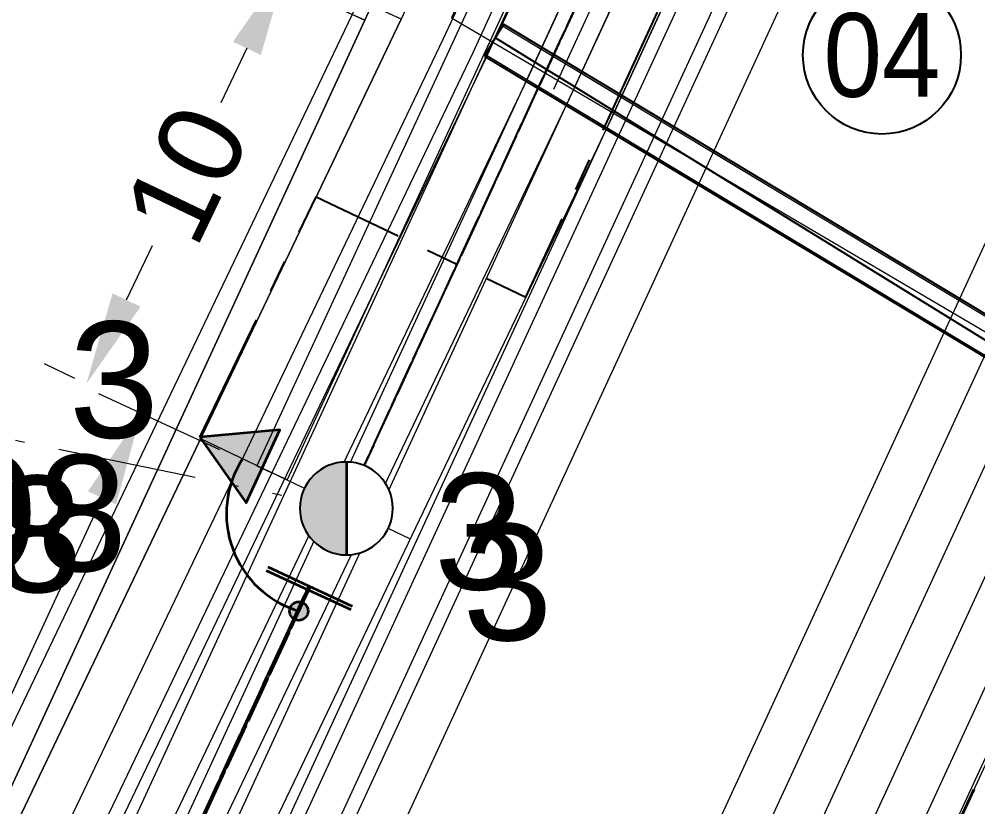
# Model space of a CAD drawing. Header units: metres. Extents: x 0 to 307451, y 0 to 6277344.
# Drawn here: x 305311.78 to 305332.41, y 6275126.81 to 6275143.74 of the extents above; entities that cross this region are included whole.
import ezdxf
from ezdxf import colors
from ezdxf.entities.mleader import LeaderData, LeaderLine
from ezdxf.enums import TextEntityAlignment as Align
from ezdxf.math import Vec2, Vec3

# ---------------------------------------------------------------- set-up
doc = ezdxf.new("R2010")
doc.units = ezdxf.units.M
for name, pattern in [('Cable Exist OH', [1, 1, 0]), ('Cable Exist UG', [7, 4, -1, 1, -1]), ('IE Trench LV', [6, 4, -2]), ('PHANTOMX2', [6.6, 3, -0.75, 0.2, -0.75, 0.2, -0.75, 0.2, -0.75])]:
    doc.linetypes.add(name, pattern=pattern)
doc.layers.get('0').update_dxf_attribs({"color": 6})
for name, color, linetype, lineweight in [('_User Miscellaneous1', 30, 'Continuous', 13), ('_User Miscellaneous2', 31, 'Continuous', 13), ('_User_HV_Exist', 1, 'Continuous', 35), ('_User_LV_Exist', 5, 'Continuous', 35), ('Cadastre Developer_SP_NEW', 92, 'Continuous', 15), ('Cadastre Land Parcels_SP_EXT', 118, 'Continuous', 15), ('Cadastre Roads_SP_EXT', 218, 'Continuous', 15), ('Cadastre Roads_SP_NEW', 214, 'Continuous', 15), ('Mains_HV_EXT', 13, 'Continuous', 25), ('Mains_LV_EXT', 163, 'Continuous', 25), ('Services_SP_MOD', 3, 'PHANTOMX2', 20)]:
    doc.layers.add(name, color=color, linetype=linetype, lineweight=lineweight)
doc.layers.add('_User Miscellaneous10', color=252, linetype='Continuous', lineweight=13, plot=False, transparency=0.75)
for name, color, linetype in [('Duct_SP_NEW', 2, 'Continuous'), ('Mains_HV_New_V17', 2, 'Cable x'), ('Mains_LV_New_T84', 2, 'Cable x'), ('SupportsOH_SP_TR_HV_LV_SL_MOD', 3, 'Continuous'), ('SupportsOH_SP_TR_HV_LV_SL_NEW', 2, 'Continuous')]:
    doc.layers.add(name, color=color, linetype=linetype)
doc.styles.add('POLE_LABEL', font='arial.ttf', dxfattribs={"height": 2})
doc.styles.get("Standard").update_dxf_attribs({"font": 'arial.ttf'})
doc.linetypes.add('Cable New UG', pattern='A,5.5,-0.01,["X",Standard,S=1.8,R=0,X=0,Y=-0.94],-1.7', length=7.21)
doc.linetypes.add('Cable x', pattern='A,4.5,-0.01,["X",Standard,S=1.25,R=0,X=0,Y=-0.65],-1.2', length=5.71)
doc.dimstyles.new('1.8mm_1_1000', dxfattribs={"dimtxt": 1.8, "dimasz": 2, "dimexe": 1, "dimexo": 3, "dimgap": 0.5, "dimtad": 0, "dimtoh": 1, "dimlfac": -1, "dimzin": 12, "dimdsep": 46, "dimtxsty": 'Standard', "dimcen": 1, "dimclrd": 256, "dimclre": 256, "dimclrt": 256, "dimazin": 3, "dimtfac": 1, "dimtmove": 0, "dimatfit": 3, "dimfxl": 1, "dimtolj": 1, "dimtzin": 0, "dimlwd": -1, "dimlwe": -1, "dimarcsym": 0})

# ---------------------------------------------------------------- blocks, each defined once
blk = doc.blocks.new('*U304')
blk.add_hatch(color=256).paths.add_polyline_path([(-1, 0, 1), (1, 0, 1)])
blk.add_lwpolyline([(-1, 0, 1), (1, 0, 1)], format="xyb", close=True)
at = {"flags": 8}
blk.add_attdef('pNumber', text='', height=2, dxfattribs=at).set_placement((6.153, 9.091), align=Align.MIDDLE_CENTER)
at = {"style": 'POLE_LABEL', "flags": 9}
for tag, p in [('STRUCTURE_PLANT_NUMBER', (5.008, 6.619)), ('STREET_CODE', (5.008, 6.391))]:
    blk.add_attdef(tag, text='', height=0.2, dxfattribs=at).set_placement(p, align=Align.MIDDLE_LEFT)
at = {"flags": 9}
for tag, p in [('OWNED_BY', (5.008, 6.191)), ('PARENT', (5.008, 5.991)), ('SPECIAL_USE', (5.008, 5.791)), ('STATE', (5.008, 5.591)), ('USAGE', (5.008, 5.391)), ('cLV', (5.008, 5.191)), ('hDepth', (5.008, 4.991)), ('hDia', (5.008, 4.791)), ('cHV', (5.008, 4.591)), ('LBRACKET', (5.008, 4.391)), ('LExisting', (5.008, 4.191)), ('LANTNUMBER', (5.008, 3.991)), ('LOther', (5.008, 3.791)), ('LRemove', (5.008, 3.591)), ('cLinedev', (5.008, 3.191)), ('LEGEND', (5.008, 3.391)), ('pExisting', (5.008, 2.791)), ('LOCATION', (5.008, 2.991)), ('PFNUMBER', (5.008, 2.591)), ('NEWPFNUMBER', (5.008, 2.391)), ('pFooting', (5.008, 2.191)), ('pNew', (5.008, 1.991)), ('pRelocate', (5.008, 1.591)), ('pRemove', (5.008, 1.391)), ('pReplace', (5.008, 1.191)), ('pStay', (5.008, 0.991)), ('pType', (5.008, 0.791)), ('cspan', (5.008, 0.591)), ('STREETNAME', (5.008, 0.391)), ('SUBURB', (5.008, 0.191)), ('NOTES', (5.008, -0.009)), ('MAINTAINED_BY', (5.008, -0.223)), ('OPERATED_BY', (5.008, -0.423))]:
    blk.add_attdef(tag, text='', height=0.2, dxfattribs=at).set_placement(p, align=Align.MIDDLE_LEFT)
at = {"flags": 1}
blk.add_attdef('Z', (5.008, -0.737), '', height=0.2, dxfattribs=at)
blk = doc.blocks.new('*U327')
blk.add_hatch(color=256).paths.add_polyline_path([(-1, 0, 1), (1, 0, 1)])
blk.add_lwpolyline([(-1, 0, 1), (1, 0, 1)], format="xyb", close=True)
at = {"flags": 8}
blk.add_attdef('pNumber', text='', height=2, dxfattribs=at).set_placement((5.273, 8.616), align=Align.MIDDLE_CENTER)
at = {"style": 'POLE_LABEL', "flags": 9}
for tag, p in [('STRUCTURE_PLANT_NUMBER', (4.128, 6.144)), ('STREET_CODE', (4.128, 5.916))]:
    blk.add_attdef(tag, text='', height=0.2, dxfattribs=at).set_placement(p, align=Align.MIDDLE_LEFT)
at = {"flags": 9}
for tag, p in [('OWNED_BY', (4.128, 5.716)), ('PARENT', (4.128, 5.516)), ('SPECIAL_USE', (4.128, 5.316)), ('STATE', (4.128, 5.116)), ('USAGE', (4.128, 4.916)), ('cLV', (4.128, 4.716)), ('hDepth', (4.128, 4.516)), ('hDia', (4.128, 4.316)), ('cHV', (4.128, 4.116)), ('LBRACKET', (4.128, 3.916)), ('LExisting', (4.128, 3.716)), ('LANTNUMBER', (4.128, 3.516)), ('LOther', (4.128, 3.316)), ('LRemove', (4.128, 3.116)), ('LEGEND', (4.128, 2.916)), ('cLinedev', (4.128, 2.716)), ('LOCATION', (4.128, 2.516)), ('pExisting', (4.128, 2.316)), ('PFNUMBER', (4.128, 2.116)), ('NEWPFNUMBER', (4.128, 1.916)), ('pFooting', (4.128, 1.716)), ('pNew', (4.128, 1.516)), ('pRelocate', (4.128, 1.116)), ('pRemove', (4.128, 0.916)), ('pReplace', (4.128, 0.716)), ('pStay', (4.128, 0.516)), ('pType', (4.128, 0.316)), ('cspan', (4.128, 0.116)), ('STREETNAME', (4.128, -0.084)), ('SUBURB', (4.128, -0.284)), ('NOTES', (4.128, -0.484)), ('MAINTAINED_BY', (4.129, -0.699)), ('OPERATED_BY', (4.129, -0.898))]:
    blk.add_attdef(tag, text='', height=0.2, dxfattribs=at).set_placement(p, align=Align.MIDDLE_LEFT)
at = {"flags": 1}
blk.add_attdef('Z', (4.128, -1.213), '', height=0.2, dxfattribs=at)
blk = doc.blocks.new('*U311')
at = {"width": 0.9, "flags": 8}
blk.add_attdef('pNumber', text='', height=2, dxfattribs=at).set_placement((2.5, 2.5), align=Align.MIDDLE_CENTER)
at = {"style": 'POLE_LABEL', "flags": 9}
for tag, p in [('STRUCTURE_PLANT_NUMBER', (1.662, -0.165)), ('STREET_CODE', (1.662, -0.458))]:
    blk.add_attdef(tag, text='', height=0.2, dxfattribs=at).set_placement(p, align=Align.MIDDLE_LEFT)
at = {"flags": 9}
for tag, height, p in [('OWNED_BY', 0.2, (1.662, -0.658)), ('PARENT', 0.2, (1.662, -0.858)), ('SPECIAL_USE', 0.2, (1.662, -1.058)), ('STATE', 0.2, (1.662, -1.258)), ('USAGE', 0.2, (1.662, -1.458)), ('cLV', 0.2, (1.662, -1.658)), ('hDepth', 0.2, (1.662, -1.858)), ('hDia', 0.2, (1.662, -2.058)), ('cHV', 0.2, (1.662, -2.258)), ('LBRACKET', 0.2, (1.662, -2.458)), ('LExisting', 0.2, (1.662, -2.658)), ('LANTNUMBER', 0.2, (1.662, -2.858)), ('LOther', 0.2, (1.662, -3.058)), ('LRemove', 0.2, (1.662, -3.258)), ('LEGEND', 0.2, (1.662, -3.458)), ('cLinedev', 0.2, (1.662, -3.658)), ('pExisting', 0.2, (1.662, -3.858)), ('PFNUMBER', 0.2, (1.662, -4.058)), ('NEWPFNUMBER', 0.2, (1.662, -4.258)), ('pFooting', 0.2, (1.662, -4.458)), ('pNew', 0.2, (1.662, -4.658)), ('pRelocate', 0.2, (1.662, -5.058)), ('pRemove', 0.2, (1.662, -5.258)), ('pReplace', 0.2, (1.662, -5.458)), ('pStay', 0.2, (1.662, -5.658)), ('pType', 0.2, (1.662, -5.858)), ('cspan', 0.2, (1.662, -6.058)), ('SUBURB', 0.2, (1.662, -6.258)), ('STREETNAME', 0.2, (1.662, -6.458)), ('LOCATION', 0.2, (1.662, -6.658)), ('NOTES', 0.2, (1.662, -6.858)), ('OPERATED_BY', 0.2, (1.662, -7.145)), ('MAINTAINED_BY', 0.001, (1.662, -7.478))]:
    blk.add_attdef(tag, text='', height=height, dxfattribs=at).set_placement(p, align=Align.MIDDLE_LEFT)
at = {"flags": 1}
blk.add_attdef('Z', (1.662, -7.852), '', height=0.001, dxfattribs=at)
blk.add_wipeout([(0.068, 0.998), (-0.058, 0.998), (-0.182, 0.983), (-0.304, 0.953), (-0.421, 0.907), (-0.532, 0.847), (-0.634, 0.774), (-0.725, 0.688), (-0.806, 0.592), (-0.874, 0.486), (-0.928, 0.373), (-0.967, 0.254), (-0.991, 0.13), (-1, 0.005), (-0.993, -0.12), (-0.97, -0.244), (-0.932, -0.363), (-0.879, -0.477), (-0.812, -0.584), (-0.732, -0.681), (-0.641, -0.767), (-0.54, -0.842), (-0.43, -0.903), (-0.314, -0.949), (-0.192, -0.981), (-0.068, -0.998), (0.058, -0.998), (0.182, -0.983), (0.304, -0.953), (0.421, -0.907), (0.532, -0.847), (0.634, -0.774), (0.725, -0.688), (0.806, -0.592), (0.874, -0.486), (0.928, -0.373), (0.967, -0.254), (0.991, -0.13), (1, -0.005), (0.993, 0.12), (0.97, 0.244), (0.932, 0.363), (0.879, 0.477), (0.812, 0.584), (0.732, 0.681), (0.641, 0.767), (0.54, 0.842), (0.43, 0.903), (0.314, 0.949), (0.192, 0.981)])
at = {"ltscale": 10}
h = blk.add_hatch(color=256, dxfattribs=at)
h.dxf.hatch_style = 1
h.paths.add_polyline_path([(0, 0.998), (-0.058, 0.998), (-0.182, 0.983), (-0.304, 0.953), (-0.421, 0.907), (-0.532, 0.847), (-0.634, 0.774), (-0.725, 0.688), (-0.806, 0.592), (-0.874, 0.486), (-0.928, 0.373), (-0.967, 0.254), (-0.991, 0.13), (-1, 0.005), (-0.993, -0.12), (-0.97, -0.244), (-0.932, -0.363), (-0.879, -0.477), (-0.812, -0.584), (-0.732, -0.681), (-0.641, -0.767), (-0.54, -0.842), (-0.43, -0.903), (-0.314, -0.949), (-0.192, -0.981), (-0.068, -0.998), (0, -0.998)])
blk.add_line((0, 1), (0, -1), dxfattribs=at)
at = {"lineweight": -3}
blk.add_lwpolyline([(-1, 0, 1), (1, 0, 1)], format="xyb", close=True, dxfattribs=at)
blk = doc.blocks.new('POLE_REPLACE_NEW')
at = {"width": 0.9, "flags": 8}
blk.add_attdef('pNumber', text='', height=2, dxfattribs=at).set_placement((2.5, 2.5), align=Align.MIDDLE_CENTER)
at = {"style": 'POLE_LABEL', "flags": 9}
for tag, p in [('STRUCTURE_PLANT_NUMBER', (1.145, 0.093)), ('STREET_CODE', (1.145, -0.2))]:
    blk.add_attdef(tag, text='', height=0.2, dxfattribs=at).set_placement(p, align=Align.MIDDLE_LEFT)
at = {"flags": 9}
for tag, height, p in [('OWNED_BY', 0.2, (1.145, -0.4)), ('PARENT', 0.2, (1.145, -0.6)), ('SPECIAL_USE', 0.2, (1.145, -0.8)), ('STATE', 0.2, (1.145, -1)), ('USAGE', 0.2, (1.145, -1.2)), ('cLV', 0.2, (1.145, -1.4)), ('hDepth', 0.2, (1.145, -1.6)), ('hDia', 0.2, (1.145, -1.8)), ('cHV', 0.2, (1.145, -2)), ('LBRACKET', 0.2, (1.145, -2.2)), ('LExisting', 0.2, (1.145, -2.4)), ('LANTNUMBER', 0.2, (1.145, -2.6)), ('LOther', 0.2, (1.145, -2.8)), ('LRemove', 0.2, (1.145, -3)), ('cLinedev', 0.2, (1.145, -3.4)), ('LEGEND', 0.2, (1.145, -3.2)), ('pExisting', 0.2, (1.145, -3.6)), ('PFNUMBER', 0.2, (1.145, -3.8)), ('NEWPFNUMBER', 0.2, (1.145, -4)), ('pFooting', 0.2, (1.145, -4.2)), ('pNew', 0.2, (1.145, -4.4)), ('pRelocate', 0.2, (1.145, -4.8)), ('pRemove', 0.2, (1.145, -5)), ('pReplace', 0.2, (1.145, -5.2)), ('pStay', 0.2, (1.145, -5.4)), ('pType', 0.2, (1.145, -5.6)), ('cspan', 0.2, (1.145, -5.8)), ('SUBURB', 0.2, (1.145, -6)), ('STREETNAME', 0.2, (1.145, -6.2)), ('LOCATION', 0.2, (1.145, -6.4)), ('NOTES', 0.2, (1.145, -6.6)), ('OPERATED_BY', 0.2, (1.145, -6.887)), ('MAINTAINED_BY', 0.001, (1.145, -7.22))]:
    blk.add_attdef(tag, text='', height=height, dxfattribs=at).set_placement(p, align=Align.MIDDLE_LEFT)
at = {"flags": 1}
blk.add_attdef('Z', (1.145, -7.594), '', height=0.001, dxfattribs=at)
blk.add_wipeout([(0.068, 0.998), (-0.058, 0.998), (-0.182, 0.983), (-0.304, 0.953), (-0.421, 0.907), (-0.532, 0.847), (-0.634, 0.774), (-0.725, 0.688), (-0.806, 0.592), (-0.874, 0.486), (-0.928, 0.373), (-0.967, 0.254), (-0.991, 0.13), (-1, 0.005), (-0.993, -0.12), (-0.97, -0.244), (-0.932, -0.363), (-0.879, -0.477), (-0.812, -0.584), (-0.732, -0.681), (-0.641, -0.767), (-0.54, -0.842), (-0.43, -0.903), (-0.314, -0.949), (-0.192, -0.981), (-0.068, -0.998), (0.058, -0.998), (0.182, -0.983), (0.304, -0.953), (0.421, -0.907), (0.532, -0.847), (0.634, -0.774), (0.725, -0.688), (0.806, -0.592), (0.874, -0.486), (0.928, -0.373), (0.967, -0.254), (0.991, -0.13), (1, -0.005), (0.993, 0.12), (0.97, 0.244), (0.932, 0.363), (0.879, 0.477), (0.812, 0.584), (0.732, 0.681), (0.641, 0.767), (0.54, 0.842), (0.43, 0.903), (0.314, 0.949), (0.192, 0.981)])
at = {"ltscale": 10}
h = blk.add_hatch(color=256, dxfattribs=at)
h.dxf.hatch_style = 1
h.paths.add_polyline_path([(0, 0.998), (-0.058, 0.998), (-0.182, 0.983), (-0.304, 0.953), (-0.421, 0.907), (-0.532, 0.847), (-0.634, 0.774), (-0.725, 0.688), (-0.806, 0.592), (-0.874, 0.486), (-0.928, 0.373), (-0.967, 0.254), (-0.991, 0.13), (-1, 0.005), (-0.993, -0.12), (-0.97, -0.244), (-0.932, -0.363), (-0.879, -0.477), (-0.812, -0.584), (-0.732, -0.681), (-0.641, -0.767), (-0.54, -0.842), (-0.43, -0.903), (-0.314, -0.949), (-0.192, -0.981), (-0.068, -0.998), (0, -0.998)])
blk.add_line((0, 1), (0, -1), dxfattribs=at)
at = {"lineweight": -3}
blk.add_lwpolyline([(-1, 0, 1), (1, 0, 1)], format="xyb", close=True, dxfattribs=at)
blk = doc.blocks.new('*D310')
at = {"layer": '_User Miscellaneous10', "ltscale": 0.7, "transparency": 16777216}
for p, q in [((305317.294, 6275145.039), (305316.64, 6275145.352)), ((305316.678, 6275143.117), (305316.118, 6275141.945)), ((305314.088, 6275137.705), (305314.649, 6275138.876)), ((305312.977, 6275136.019), (305312.322, 6275136.332))]:
    blk.add_line(p, q, dxfattribs=at)
for points in [[(305316.378, 6275143.26), (305316.979, 6275142.973), (305317.542, 6275144.921)], [(305313.787, 6275137.848), (305314.389, 6275137.561), (305313.224, 6275135.901)]]:
    blk.add_solid(points, dxfattribs=at)
at = {"layer": '_User Miscellaneous10', "ltscale": 0.7, "transparency": 16777216, "insert": (305315.383, 6275140.411), "char_height": 1.8, "attachment_point": 5, "rotation": 64.4216}
blk.add_mtext('\\A1;10', dxfattribs=at)
blk = doc.blocks.new('*D319')
at = {"layer": '_User Miscellaneous10', "ltscale": 0.7, "transparency": 16777216}
for p, q in [((305316.096, 6275134.481), (305313.493, 6275135.684)), ((305313.562, 6275133.449), (305303.82, 6275112.368)), ((305290.074, 6275082.621), (305300.851, 6275105.943)), ((305290.93, 6275080.022), (305288.327, 6275081.225))]:
    blk.add_line(p, q, dxfattribs=at)
for points in [[(305313.259, 6275133.589), (305313.864, 6275133.309), (305314.401, 6275135.264)], [(305289.771, 6275082.761), (305290.376, 6275082.481), (305289.235, 6275080.805)]]:
    blk.add_solid(points, dxfattribs=at)
at = {"layer": '_User Miscellaneous10', "ltscale": 0.7, "transparency": 16777216, "insert": (305302.336, 6275109.156), "char_height": 1.8, "attachment_point": 5, "rotation": 65.198}
blk.add_mtext('\\A1;59.99', dxfattribs=at)
blk = doc.blocks.new('*U253')
h = blk.add_hatch(color=256)
h.dxf.hatch_style = 1
edge = h.paths.add_edge_path()
edge.add_arc((2.5, 0.006), 0.2, 0.1288, 360.1288)
h = blk.add_hatch(color=256)
h.dxf.hatch_style = 1
h.paths.add_polyline_path([(0, -3.5), (0.866, -2), (-0.866, -2)])
for p, q in [((2.002, -0.996), (1.998, 1.004)), ((2, 0.004), (2.5, 0.006))]:
    blk.add_line(p, q)
at = {"flags": 128}
blk.add_lwpolyline([(0, -3.5), (0.866, -2), (-0.866, -2)], close=True, dxfattribs=at)
blk.add_circle((2.5, 0.006), 0.2)
blk = doc.blocks.new('*U295')
blk.add_circle((0, 0), 1.7)
at = {"width": 0.9}
blk.add_attdef('CODE', text='', height=1.8, dxfattribs=at).set_placement((0, 0), align=Align.MIDDLE_CENTER)
at = {"flags": 1}
blk.add_attdef('Z', (0, 0), '', height=0.2, dxfattribs=at)
blk = doc.blocks.new('*U388')
for tag, flags, p in [('OPERATING_VOLTAGE', 9, (1.5, -0.6)), ('ORIENTATION', 9, (1.5, -0.8)), ('OWNED_BY', 9, (1.5, -1)), ('OPERATED_BY', 9, (1.5, -1.2)), ('MAINTAINED_BY', 9, (1.5, -1.4)), ('STATE', 9, (1.5, -1.6)), ('USAGE', 9, (1.5, -1.8)), ('NOTES', 9, (1.5, -2)), ('Z', 1, (1.5, -2.2))]:
    blk.add_attdef(tag, text='', height=0.2, dxfattribs=dict(flags=flags)).set_placement(p, align=Align.MIDDLE_LEFT)
blk.add_wipeout([(0, 0.253), (1.852, 0.25), (1.852, -0.255), (0, -0.253)])
blk.add_line((1.851, -1.002), (1.853, 0.998))
at = {"flags": 9}
for tag, p in [('CONNECTOR_TYPE', (1.5, 0)), ('CONSTRUCTED_VOLTAGE', (1.5, -0.2)), ('NO_PHASES', (1.5, -0.4))]:
    blk.add_attdef(tag, text='', height=0.2, dxfattribs=at).set_placement(p, align=Align.MIDDLE_LEFT)

msp = doc.modelspace()

# ---------------------------------------------------------------- linework, layer by layer
at = {"layer": '_User Miscellaneous1'}
for p, q in [((305378.4163, 6275227.269), (305321.2496, 6275103.3195)), ((305322.1813, 6275143.6014), (305321.9958, 6275143.2929)), ((305322.1813, 6275143.6014), (305336.0834, 6275135.2403)), ((305321.8103, 6275142.9844), (305321.9958, 6275143.2929)), ((305321.8103, 6275142.9844), (305335.7123, 6275134.6233))]:
    msp.add_line(p, q, dxfattribs=at)
at = {"layer": '_User_LV_Exist', "linetype": 'Cable Exist UG', "ltscale": 0.7, "flags": 128}
msp.add_lwpolyline([(305341.4994, 6275082.8081), (305340.1808, 6275084.3345), (305337.0146, 6275085.4526), (305328.0594, 6275088.6151), (305323.115, 6275102.4455), (305322.157, 6275105.1434), (305334.8507, 6275132.6617)], dxfattribs=at)
at = {"layer": '_User_LV_Exist', "linetype": 'Cable Exist OH'}
msp.add_lwpolyline([(305296.8543, 6275085.7333), (305317.7954, 6275131.0148)], dxfattribs=at)
at = {"layer": 'Cadastre Developer_SP_NEW', "linetype": 'Continuous'}
msp.add_lwpolyline([(305320.0002, 6275143.7438), (304943.2591, 6275317.5391), (304918.877, 6275273.903), (305298.376, 6275098.567), (305320.0002, 6275143.7438)], close=True, dxfattribs=at)
at = {"layer": 'Cadastre Land Parcels_SP_EXT', "linetype": 'Continuous'}
for points in [[(305361.498, 6275235.346), (304989.289, 6275407.454), (304941.588, 6275316.977), (305319.214, 6275143.722), (305361.498, 6275235.346)], [(305319.214, 6275143.722), (304941.588, 6275316.977), (304918.877, 6275273.903), (305298.376, 6275098.567), (305319.214, 6275143.722)]]:
    msp.add_lwpolyline(points, close=True, dxfattribs=at)
at = {"layer": 'Cadastre Roads_SP_EXT', "linetype": 'Continuous'}
msp.add_lwpolyline([(305446.538, 6275419.657), (305416.65, 6275354.86), (305412.225, 6275345.267), (305395.188, 6275308.35), (305361.498, 6275235.346), (305319.214, 6275143.722), (305298.376, 6275098.567), (305306.516, 6275090.086), (305313.337, 6275082.977), (305379.528, 6275226.405), (305421.066, 6275316.415), (305431.837, 6275339.755), (305472.105, 6275375.209), (305471.922, 6275404.855), (305471.79, 6275426.372)], dxfattribs=at)
at = {"layer": 'Cadastre Roads_SP_NEW', "ltscale": 0.03}
msp.add_lwpolyline([(305259.3615, 6275171.7172), (305296.0532, 6275251.255, -0.4142136), (305305.8061, 6275254.8502), (305356.3724, 6275231.5233, -0.4142136), (305359.9677, 6275221.7704), (305323.2759, 6275142.2327)], format="xyb", dxfattribs=at)
at = {"layer": 'Duct_SP_NEW', "ltscale": 0.7}
for p, q in [((305322.202, 6275143.6356), (305321.9958, 6275143.2929)), ((305322.202, 6275143.6356), (305336.104, 6275135.2746)), ((305321.7896, 6275142.9501), (305321.9958, 6275143.2929)), ((305321.7896, 6275142.9501), (305335.6917, 6275134.5891))]:
    msp.add_line(p, q, dxfattribs=at)
at = {"layer": 'Mains_HV_EXT', "color": 1, "linetype": 'Cable Exist OH'}
msp.add_lwpolyline([(305418.071, 6275348.3981), (305401.2458, 6275311.8173), (305368.572, 6275241.1371), (305347.0181, 6275194.4335), (305321.5925, 6275139.3383), (305296.8543, 6275085.7333), (305266.2485, 6275019.0986)], dxfattribs=at)
at = {"layer": 'Mains_LV_EXT', "linetype": 'Cable Exist OH'}
for points in [[(305321.6022, 6275139.3312), (305362.823, 6275228.679), (305368.572, 6275241.1371)], [(305296.8543, 6275085.7333), (305321.6022, 6275139.3312)]]:
    msp.add_lwpolyline(points, dxfattribs=at)
at = {"layer": 'Mains_LV_New_T84', "color": 5, "linetype": 'Cable New UG', "ltscale": 0.7, "flags": 128}
msp.add_lwpolyline([(305323.8729, 6275147.3642), (305323.8729, 6275147.3642), (305322.0262, 6275143.3435), (305334.9898, 6275135.3507)], dxfattribs=at)

# ---------------------------------------------------------------- block references
at = {"layer": '_User Miscellaneous10'}
ref = msp.add_blockref('*U327', (305318.819, 6275133.2227), dxfattribs=at)
ref.add_attrib('ASSET_NUM', '557208', dxfattribs={"layer": '0', "height": 2.5, "style": 'POLE_LABEL'}).set_placement((305313.1419, 6275132.673), align=Align.MIDDLE_RIGHT)
at = {"layer": 'Duct_SP_NEW'}
msp.add_blockref('*U295', (305330.3452, 6275142.9741), dxfattribs=at).add_auto_attribs({'CODE': '04'})
at = {"layer": 'SupportsOH_SP_TR_HV_LV_SL_MOD'}
ref = msp.add_blockref('*U304', (305318.819, 6275133.2227), dxfattribs=at)
ref.add_attrib('ASSET_NUM', '557208', dxfattribs={"layer": '0', "height": 2.5, "style": 'POLE_LABEL'}).set_placement((305314.1017, 6275133.1228), align=Align.MIDDLE_RIGHT)

# ---------------------------------------------------------------- next in the draw order: leaders
at = {"layer": '_User Miscellaneous2'}
ml = msp.add_multileader_mtext('Standard', dxfattribs=at)
ml.set_content('STAGE 2 \\PTO BE CONSTRUCTED UNDER URS18515', color=256)
ml.set_leader_properties()
ml.build(insert=Vec2(0, 0))
ml.multileader.update_dxf_attribs({"leader_type": 2, "has_text_frame": 1, "text_left_attachment_type": 2, "text_right_attachment_type": 2, "dogleg_length": 0.01, "arrow_head_size": 2.5})
ctx = ml.context
ctx.base_point, ctx.char_height, ctx.arrow_head_size, ctx.landing_gap_size, ctx.plane_origin, ctx.plane_x_axis, ctx.plane_y_axis = Vec3(305864.3652, 6275127.8027), 1.8, 2.5, 1, Vec3(305577.9623, 6275197.8178), Vec3(0.9080025, -0.4189647), Vec3(0.4189647, 0.9080025)
ctx.left_attachment, ctx.right_attachment, ctx.text_align_type = 2, 2, 1
notes = []
notes.append((ctx, [(0, (0, 0, 0), (0, 0), (1, 0), 1, [])]))
ctx.mtext.insert, ctx.mtext.text_direction, ctx.mtext.rotation, ctx.mtext.width, ctx.mtext.alignment, ctx.mtext.flow_direction = Vec3(305879.3405, 6275125.2563), Vec3(0.9080025, -0.4189647), 5.8508804, 27.498383, 2, 5
ctx.mtext.has_bg_fill, ctx.mtext.bg_color, ctx.mtext.bg_scale_factor, ctx.mtext.bg_transparency, ctx.mtext.use_window_bg_color = 1, -1027028792, 1.5, 0, 1
for ctx, leaders in notes:
    for number, flags, end, landing, length, lines in leaders:
        leader = LeaderData()
        leader.index, (leader.has_last_leader_line, leader.has_dogleg_vector, leader.attachment_direction) = number, flags
        leader.last_leader_point, leader.dogleg_vector, leader.dogleg_length = Vec3(end), Vec3(landing), length
        for number, points, colour, breaks in lines:
            line = LeaderLine()
            line.index, line.vertices, line.color, line.breaks = number, Vec3.list(points), colors.encode_raw_color(colour), breaks
            leader.lines.append(line)
        ctx.leaders.append(leader)

# ---------------------------------------------------------------- next in the draw order: linework, layer by layer
at = {"layer": '_User_HV_Exist', "color": 1, "linetype": 'Cable Exist OH'}
msp.add_lwpolyline([(305318.0395, 6275131.5427), (305296.8543, 6275085.7333), (305266.2485, 6275019.0986)], dxfattribs=at)

# ---------------------------------------------------------------- next in the draw order: block references
at = {"layer": 'SupportsOH_SP_TR_HV_LV_SL_NEW', "linetype": 'IE Trench LV'}
ref = msp.add_blockref('*U311', (305318.819, 6275133.2227), dxfattribs=at)
ref.add_attrib('pNumber', '3', dxfattribs={"layer": '0', "height": 2.5}).set_placement((305313.8176, 6275135.9914), align=Align.MIDDLE_CENTER)

# ---------------------------------------------------------------- next in the draw order: linework, layer by layer
at = {"layer": '_User Miscellaneous10', "ltscale": 0.7, "flags": 128}
for points in [[(305420.1507, 6275364.837), (305377.7527, 6275272.1326), (305355.3637, 6275222.7896), (305319.0951, 6275144.1692), (305297.474, 6275098.9987)], [(305421.0601, 6275364.4211), (305378.6628, 6275271.718), (305356.273, 6275222.3735), (305320.0002, 6275143.7438), (305298.376, 6275098.567)], [(305421.9695, 6275364.0052), (305379.5728, 6275271.3035), (305357.1824, 6275221.9575), (305320.9053, 6275143.3185), (305299.278, 6275098.1352)], [(305422.879, 6275363.5893), (305380.4828, 6275270.8889), (305358.0917, 6275221.5414), (305321.8103, 6275142.8932), (305300.18, 6275097.7035)], [(305423.7884, 6275363.1734), (305381.3928, 6275270.4744), (305359.0011, 6275221.1254), (305322.7154, 6275142.4678), (305301.082, 6275097.2718)], [(305424.6978, 6275362.7575), (305382.3029, 6275270.0598), (305359.9104, 6275220.7094), (305323.6205, 6275142.0425), (305301.984, 6275096.84)], [(305425.6072, 6275362.3416), (305383.2129, 6275269.6452), (305360.8198, 6275220.2933), (305324.5255, 6275141.6171), (305302.886, 6275096.4083)], [(305320.0002, 6275143.7438), (305315.6827, 6275134.7239), (305320.1927, 6275132.5652)], [(305318.819, 6275133.2227), (305293.6006, 6275078.7798), (305290.009, 6275080.4373), (305281.7932, 6275084.229)]]:
    msp.add_lwpolyline(points, dxfattribs=at)
at = {"layer": '_User Miscellaneous10', "color": 4, "ltscale": 0.7, "flags": 128}
msp.add_lwpolyline([(305422.6061, 6275363.7141), (305380.2098, 6275271.0133), (305357.8189, 6275221.6663), (305321.5388, 6275143.0208), (305299.9094, 6275097.833)], dxfattribs=at)
at = {"layer": 'Mains_HV_New_V17', "color": 3, "linetype": 'Cable New UG', "lineweight": 0, "ltscale": 0.7, "flags": 128}
msp.add_lwpolyline([(305256.2022, 6275245.1761), (305256.2022, 6275245.1761), (305287.1669, 6275230.9793), (305287.1669, 6275230.9793), (305287.1669, 6275230.9793), (305296.8915, 6275252.2367), (305304.5311, 6275255.0529), (305356.2123, 6275231.2118), (305358.5294, 6275224.9262), (305341.8524, 6275188.7262), (305321.084, 6275143.7709), (305321.084, 6275143.7709), (305336.9506, 6275134.4461), (305322.0359, 6275102.4935), (305327.2779, 6275087.8306), (305356.2301, 6275077.6062), (305377.6017, 6275075.327), (305383.8141, 6275078.8526), (305388.4871, 6275088.9809, 1.1339837), (305389.7432, 6275091.7033), (305392.0195, 6275096.6602, 1.4273251), (305393.0573, 6275098.8863), (305404.2774, 6275123.2044), (305404.2774, 6275123.2044), (305387.0533, 6275131.1513)], format="xyb", dxfattribs=at)
at = {"layer": 'Mains_LV_New_T84', "color": 5, "linetype": 'Cable Exist UG', "ltscale": 0.7, "flags": 128}
msp.add_lwpolyline([(305315.6635, 6275134.7557), (305318.1723, 6275139.9251), (305322.6823, 6275137.7663), (305347.7779, 6275192.0221), (305361.9425, 6275222.7676), (305361.9425, 6275222.7676), (305372.0163, 6275244.9693), (305368.5912, 6275249.4656), (305369.5762, 6275251.6561)], dxfattribs=at)

# ---------------------------------------------------------------- next in the draw order: dimensions: what is measured, and where the dimension line sits
at = {"layer": '_User Miscellaneous10', "ltscale": 0.7}
dim = msp.add_aligned_dim(p1=(305320.0002, 6275143.7438), p2=(305315.6827, 6275134.7239), distance=-2.7254, dimstyle='1.8mm_1_1000', dxfattribs=at)
dim.commit()
dim.dimension.update_dxf_attribs({"geometry": '*D310', "text_midpoint": (305315.3832, 6275140.4106)})
dim = msp.add_linear_dim(base=(305314.4007, 6275135.2644), p1=(305293.6531, 6275078.7636), p2=(305318.819, 6275133.2227), angle=65.198, dimstyle='1.8mm_1_1000', dxfattribs=at)
dim.commit()
dim.dimension.update_dxf_attribs({"geometry": '*D319', "text_midpoint": (305302.3357, 6275109.1557), "dimtype": 161})

# ---------------------------------------------------------------- next in the draw order: block references
at = {"layer": '_User_LV_Exist', "linetype": 'IE Trench LV'}
ref = msp.add_blockref('POLE_REPLACE_NEW', (305318.819, 6275133.2227), dxfattribs=at)
ref.add_attrib('pNumber', '3', dxfattribs={"layer": '0', "height": 2.5}).set_placement((305322.2872, 6275131.6373), align=Align.MIDDLE_CENTER)

# ---------------------------------------------------------------- next in the draw order: linework, layer by layer
at = {"layer": '_User Miscellaneous1', "linetype": 'Cable Exist OH'}
msp.add_lwpolyline([(305318.3992, 6275132.3151), (305296.8543, 6275085.7333), (305266.2485, 6275019.0986)], dxfattribs=at)
at = {"layer": '_User Miscellaneous10', "flags": 128}
for points in [[(305414.9727, 6275319.2009), (305401.7293, 6275289.9616), (305389.2238, 6275262.3514), (305381.3819, 6275245.0377), (305373.6638, 6275228.0241), (305361.5351, 6275201.7365), (305355.1279, 6275187.8409), (305350.0192, 6275176.7658), (305345.3635, 6275166.6729), (305315.8848, 6275102.7669), (305322.8233, 6275083.3587), (305354.9617, 6275072.0091), (305378.8204, 6275069.4648), (305388.2218, 6275074.8), (305419.0056, 6275141.5206), (305427.552, 6275160.044), (305440.3716, 6275187.8292), (305441.8337, 6275190.9988), (305446.0029, 6275189.0794), (305414.8832, 6275121.6161), (305394.4099, 6275077.2325), (305400.1063, 6275067.1948), (305464.89, 6275060.286)], [(305415.8821, 6275318.7851), (305402.6402, 6275289.549), (305390.1347, 6275261.9388), (305382.2928, 6275244.6251), (305374.5731, 6275227.6081), (305362.4431, 6275201.3176), (305356.0361, 6275187.4222), (305350.9272, 6275176.3469), (305346.2715, 6275166.254), (305316.9639, 6275102.719), (305323.6048, 6275084.1432), (305355.1842, 6275072.9911), (305378.6066, 6275070.4932), (305387.4485, 6275075.511), (305418.0976, 6275141.9395), (305426.644, 6275160.463), (305439.4636, 6275188.2481), (305441.3442, 6275192.325), (305447.3301, 6275189.5693), (305415.7913, 6275121.1972), (305395.5329, 6275077.2797), (305400.7227, 6275068.1347), (305464.6762, 6275061.3145)], [(305416.7916, 6275318.3693), (305403.5511, 6275289.1365), (305391.0456, 6275261.5262), (305383.2038, 6275244.2125), (305375.4825, 6275227.192), (305363.3511, 6275200.8986), (305356.9442, 6275187.0034), (305351.8353, 6275175.9281), (305347.1796, 6275165.8351), (305318.0431, 6275102.671), (305324.3863, 6275084.9278), (305355.4067, 6275073.973), (305378.3928, 6275071.5217), (305386.6752, 6275076.222), (305417.1895, 6275142.3584), (305425.736, 6275160.8819), (305438.5556, 6275188.6671), (305440.8547, 6275193.6512)], [(305417.701, 6275317.9535), (305404.4621, 6275288.7239), (305391.9566, 6275261.1137), (305384.1147, 6275243.8), (305376.3918, 6275226.776), (305364.2591, 6275200.4797), (305357.8523, 6275186.5847), (305352.7433, 6275175.5092), (305348.0876, 6275165.4163), (305319.1222, 6275102.623), (305325.1678, 6275085.7123), (305355.6293, 6275074.955), (305378.179, 6275072.5502), (305385.9019, 6275076.9329), (305416.2815, 6275142.7774), (305424.828, 6275161.3008), (305437.6476, 6275189.086), (305440.3652, 6275194.9775)], [(305418.6105, 6275317.5377), (305405.373, 6275288.3113), (305392.8675, 6275260.7011), (305385.0256, 6275243.3874), (305377.3012, 6275226.36), (305365.1671, 6275200.0607), (305358.7604, 6275186.166), (305353.6514, 6275175.0903), (305348.9957, 6275164.9974), (305320.2013, 6275102.575), (305325.9493, 6275086.4968), (305355.8518, 6275075.9369), (305377.9652, 6275073.5786), (305385.1287, 6275077.6439), (305415.3735, 6275143.1963), (305423.9199, 6275161.7198), (305436.7396, 6275189.505), (305439.8757, 6275196.3037)], [(305380.0046, 6275230.6248), (305377.9377, 6275226.0687), (305365.8027, 6275199.7675), (305359.3961, 6275185.8729), (305354.287, 6275174.7971), (305349.6313, 6275164.7042), (305320.9567, 6275102.5415), (305326.4964, 6275087.046), (305356.0076, 6275076.6243), (305377.8155, 6275074.2986), (305384.5874, 6275078.1416), (305414.7379, 6275143.4896), (305423.2843, 6275162.013), (305436.104, 6275189.7982), (305439.5331, 6275197.232)], [(305283.642, 6275060.1979), (305329.8857, 6275160.4028), (305339.7952, 6275181.8754), (305342.6914, 6275188.1511), (305342.7977, 6275188.3813)], [(305284.5502, 6275059.7794), (305330.7937, 6275159.9837), (305340.7032, 6275181.4563), (305343.5994, 6275187.732), (305343.7056, 6275187.9622)], [(305285.4585, 6275059.3609), (305331.7017, 6275159.5647), (305341.6112, 6275181.0373), (305344.5074, 6275187.313), (305344.6136, 6275187.5432)], [(305286.3667, 6275058.9425), (305332.6097, 6275159.1457), (305342.5192, 6275180.6183), (305345.4154, 6275186.894), (305345.5216, 6275187.1242)], [(305286.6392, 6275058.8169), (305332.8821, 6275159.02), (305342.7916, 6275180.4926), (305345.6877, 6275186.7683), (305345.794, 6275186.9985)], [(305287.2749, 6275058.524), (305333.5177, 6275158.7267), (305343.4271, 6275180.1993), (305346.3233, 6275186.475), (305346.4296, 6275186.7052)], [(305287.5474, 6275058.3985), (305333.79, 6275158.601), (305343.6995, 6275180.0736), (305346.5957, 6275186.3492), (305346.702, 6275186.5795)], [(305287.5474, 6275058.3985), (305333.79, 6275158.601), (305343.6995, 6275180.0736), (305346.5957, 6275186.3492), (305346.702, 6275186.5795)], [(305288.4556, 6275057.98), (305334.698, 6275158.1819), (305344.6075, 6275179.6545), (305347.5037, 6275185.9302), (305347.6099, 6275186.1604)]]:
    msp.add_lwpolyline(points, dxfattribs=at)
at = {"layer": '_User_LV_Exist', "linetype": 'Continuous'}
msp.add_lwpolyline([(305316.5847, 6275134.2921, 0.4984325), (305317.7954, 6275131.0148)], format="xyb", dxfattribs=at)
at = {"layer": 'Services_SP_MOD'}
msp.add_lwpolyline([(305299.6999, 6275137.1574), (305318.819, 6275133.2227)], dxfattribs=at)

# ---------------------------------------------------------------- next in the draw order: block references
at = {"layer": '_User_LV_Exist', "rotation": 245.1713053561318}
msp.add_blockref('*U253', (305318.84, 6275133.2861), dxfattribs=at)

# ---------------------------------------------------------------- next in the draw order: block references
at = {"layer": '_User_HV_Exist', "rotation": 245.1812099113674}
msp.add_blockref('*U388', (305318.819, 6275133.2227), dxfattribs=at)

# ---------------------------------------------------------------- next in the draw order: block references
at = {"layer": '_User_HV_Exist', "linetype": 'IE Trench LV'}
ref = msp.add_blockref('POLE_REPLACE_NEW', (305318.819, 6275133.2227), dxfattribs=at)
ref.add_attrib('pNumber', '3', dxfattribs={"layer": '0', "height": 2.5}).set_placement((305321.6731, 6275132.728), align=Align.MIDDLE_CENTER)

# ---------------------------------------------------------------- next in the draw order: leaders
at = {"layer": 'Cadastre Developer_SP_NEW'}
ml = msp.add_multileader_mtext('Standard', dxfattribs=at)
ml.set_content('{\\C7;CONSTRUCTED UNDER URS16868}', color=256)
ml.set_leader_properties()
ml.build(insert=Vec2(0, 0))
ml.multileader.update_dxf_attribs({"leader_type": 2, "has_text_frame": 1, "text_left_attachment_type": 2, "text_right_attachment_type": 2, "dogleg_length": 0.01})
ctx = ml.context
ctx.base_point, ctx.char_height, ctx.plane_origin, ctx.plane_x_axis, ctx.plane_y_axis = Vec3(305353.5885, 6275143.0999), 1.8, Vec3(305742.0143, 6275896.4865), Vec3(0.4188667, 0.9080478), Vec3(-0.9080478, 0.4188667)
ctx.left_attachment, ctx.right_attachment, ctx.text_align_type = 2, 2, 1
notes = []
notes.append((ctx, [(0, (0, 0, 0), (0, 0), (1, 0), 1, [])]))
ctx.mtext.insert, ctx.mtext.text_direction, ctx.mtext.rotation, ctx.mtext.width, ctx.mtext.alignment, ctx.mtext.flow_direction = Vec3(305356.7353, 6275155.7627), Vec3(0.4188667, 0.9080478), 1.1385995, 23.5182, 2, 5
ctx.mtext.has_bg_fill, ctx.mtext.bg_color, ctx.mtext.bg_scale_factor, ctx.mtext.bg_transparency, ctx.mtext.use_window_bg_color = 1, -1073741824, 2, 0, 1
for ctx, leaders in notes:
    for number, flags, end, landing, length, lines in leaders:
        leader = LeaderData()
        leader.index, (leader.has_last_leader_line, leader.has_dogleg_vector, leader.attachment_direction) = number, flags
        leader.last_leader_point, leader.dogleg_vector, leader.dogleg_length = Vec3(end), Vec3(landing), length
        for number, points, colour, breaks in lines:
            line = LeaderLine()
            line.index, line.vertices, line.color, line.breaks = number, Vec3.list(points), colors.encode_raw_color(colour), breaks
            leader.lines.append(line)
        ctx.leaders.append(leader)

# ---------------------------------------------------------------- next in the draw order: linework, layer by layer
at = {"layer": '_User Miscellaneous1'}
for p, q in [((305357.7811, 6275222.457), (305316.8895, 6275134.1412)), ((305358.5623, 6275222.4306), (305317.5428, 6275133.8387)), ((305316.8895, 6275134.1412), (305317.2161, 6275133.9899)), ((305317.5428, 6275133.8387), (305317.2161, 6275133.9899))]:
    msp.add_line(p, q, dxfattribs=at)

doc.saveas('drawing.dxf')
